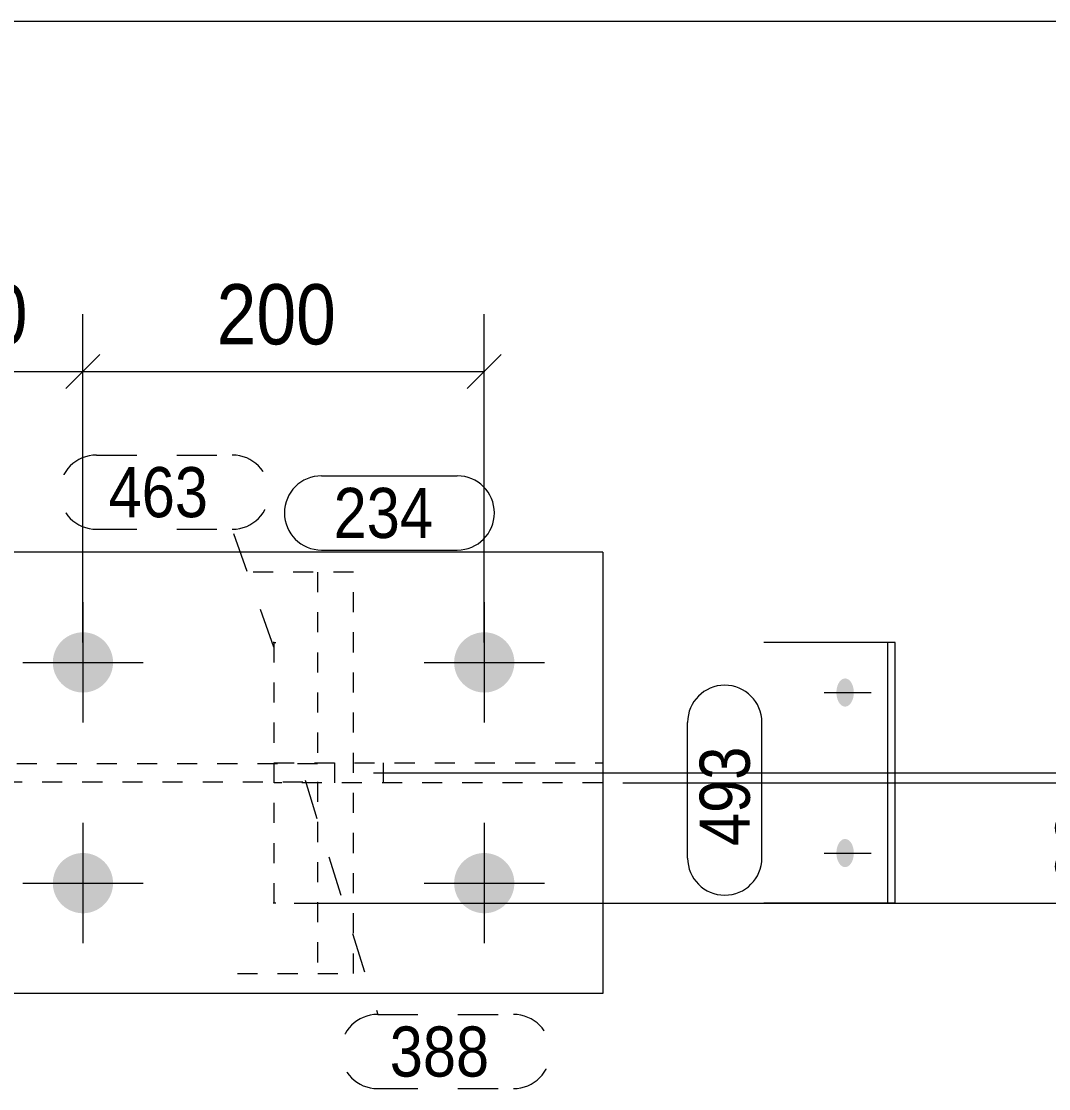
# Model space of a CAD drawing. Header units: millimetres. Extents: x 2 to 579, y 1 to 825.
# Drawn here: x 287.5 to 338.7, y 771.8 to 825 of the extents above; entities that cross this region are included whole.
import ezdxf

# ---------------------------------------------------------------- set-up
doc = ezdxf.new("R2010")
doc.units = ezdxf.units.MM
for name, pattern in [('XKITLINE00', [0]), ('XKITLINE01', [4, 1, -1, 1, -1]), ('XKITLINE02', [4, 2, -2]), ('XKITLINE03', [6, 3, -1, 1, -1])]:
    doc.linetypes.add(name, pattern=pattern)
for name, color, linetype, lineweight in [('Bolt', 3, 'Continuous', 0), ('Dimensions', 7, 'Continuous', 0), ('DrawingSheet', 5, 'Continuous', 0), ('Part', 2, 'Continuous', 0), ('PartMark', 7, 'Continuous', 0)]:
    doc.layers.add(name, color=color, linetype=linetype, lineweight=lineweight)
doc.styles.add('ARIAL', font='ARIAL.TTF')

# ---------------------------------------------------------------- blocks, each defined once
blk = doc.blocks.new('*A58')
at = {"layer": 'Bolt'}
for points in [[(290.608, 794.55), (290.645, 794.548), (290.681, 794.546), (290.718, 794.543), (290.755, 794.539), (290.791, 794.534), (290.827, 794.528), (290.864, 794.521), (290.9, 794.514), (290.935, 794.505), (290.971, 794.496), (291.006, 794.485), (291.041, 794.474), (291.076, 794.462), (291.111, 794.449), (291.145, 794.436), (291.179, 794.421), (291.212, 794.406), (291.245, 794.39), (291.278, 794.373), (291.31, 794.355), (291.342, 794.337), (291.373, 794.317), (291.404, 794.297), (291.435, 794.276), (291.465, 794.255), (291.494, 794.233), (291.523, 794.21), (291.551, 794.186), (291.578, 794.161), (291.605, 794.136), (291.632, 794.111), (291.657, 794.084), (291.682, 794.057), (291.707, 794.03), (291.73, 794.002), (291.753, 793.973), (291.776, 793.944), (291.797, 793.914), (291.818, 793.883), (291.838, 793.852), (291.858, 793.821), (291.876, 793.789), (291.894, 793.757), (291.911, 793.724), (291.927, 793.691), (291.942, 793.658), (291.957, 793.624), (291.97, 793.59), (291.983, 793.555), (291.995, 793.521), (292.006, 793.485), (292.017, 793.45), (292.026, 793.414), (292.035, 793.379), (292.042, 793.343), (292.049, 793.306), (292.055, 793.27), (292.06, 793.234), (292.064, 793.197), (292.067, 793.16), (292.069, 793.124), (292.07, 793.087), (292.071, 793.05), (292.07, 793.013), (292.069, 792.976), (292.067, 792.94), (292.064, 792.903), (292.06, 792.866), (292.055, 792.83), (292.049, 792.794), (292.042, 792.757), (292.035, 792.721), (292.026, 792.686), (292.017, 792.65), (292.006, 792.615), (291.995, 792.579), (291.983, 792.545), (291.97, 792.51), (291.957, 792.476), (291.942, 792.442), (291.927, 792.409), (291.911, 792.376), (291.894, 792.343), (291.876, 792.311), (291.858, 792.279), (291.838, 792.248), (291.818, 792.217), (291.797, 792.186), (291.776, 792.156), (291.753, 792.127), (291.73, 792.098), (291.707, 792.07), (291.682, 792.043), (291.657, 792.016), (291.632, 791.989), (291.605, 791.964), (291.578, 791.939), (291.551, 791.914), (291.523, 791.89), (291.494, 791.867), (291.465, 791.845), (291.435, 791.824), (291.404, 791.803), (291.373, 791.783), (291.342, 791.763), (291.31, 791.745), (291.278, 791.727), (291.245, 791.71), (291.212, 791.694), (291.179, 791.679), (291.145, 791.664), (291.111, 791.651), (291.076, 791.638), (291.041, 791.626), (291.006, 791.615), (290.971, 791.604), (290.935, 791.595), (290.9, 791.586), (290.864, 791.579), (290.827, 791.572), (290.791, 791.566), (290.755, 791.561), (290.718, 791.557), (290.681, 791.554), (290.645, 791.552), (290.608, 791.55), (290.571, 791.55), (290.534, 791.55), (290.497, 791.552), (290.461, 791.554), (290.424, 791.557), (290.387, 791.561), (290.351, 791.566), (290.315, 791.572), (290.278, 791.579), (290.242, 791.586), (290.206, 791.595), (290.171, 791.604), (290.136, 791.615), (290.1, 791.626), (290.066, 791.638), (290.031, 791.651), (289.997, 791.664), (289.963, 791.679), (289.93, 791.694), (289.897, 791.71), (289.864, 791.727), (289.832, 791.745), (289.8, 791.763), (289.768, 791.783), (289.738, 791.803), (289.707, 791.824), (289.677, 791.845), (289.648, 791.867), (289.619, 791.89), (289.591, 791.914), (289.564, 791.939), (289.537, 791.964), (289.51, 791.989), (289.485, 792.016), (289.46, 792.043), (289.435, 792.07), (289.411, 792.098), (289.388, 792.127), (289.366, 792.156), (289.345, 792.186), (289.324, 792.217), (289.304, 792.248), (289.284, 792.279), (289.266, 792.311), (289.248, 792.343), (289.231, 792.376), (289.215, 792.409), (289.2, 792.442), (289.185, 792.476), (289.171, 792.51), (289.159, 792.545), (289.147, 792.579), (289.136, 792.615), (289.125, 792.65), (289.116, 792.686), (289.107, 792.721), (289.1, 792.757), (289.093, 792.794), (289.087, 792.83), (289.082, 792.866), (289.078, 792.903), (289.075, 792.94), (289.073, 792.976), (289.071, 793.013), (289.071, 793.05), (289.071, 793.087), (289.073, 793.124), (289.075, 793.16), (289.078, 793.197), (289.082, 793.234), (289.087, 793.27), (289.093, 793.306), (289.1, 793.343), (289.107, 793.379), (289.116, 793.414), (289.125, 793.45), (289.136, 793.485), (289.147, 793.521), (289.159, 793.555), (289.171, 793.59), (289.185, 793.624), (289.2, 793.658), (289.215, 793.691), (289.231, 793.724), (289.248, 793.757), (289.266, 793.789), (289.284, 793.821), (289.304, 793.852), (289.324, 793.883), (289.345, 793.914), (289.366, 793.944), (289.388, 793.973), (289.411, 794.002), (289.435, 794.03), (289.46, 794.057), (289.485, 794.084), (289.51, 794.111), (289.537, 794.136), (289.564, 794.161), (289.591, 794.186), (289.619, 794.21), (289.648, 794.233), (289.677, 794.255), (289.707, 794.276), (289.738, 794.297), (289.768, 794.317), (289.8, 794.337), (289.832, 794.355), (289.864, 794.373), (289.897, 794.39), (289.93, 794.406), (289.963, 794.421), (289.997, 794.436), (290.031, 794.449), (290.066, 794.462), (290.1, 794.474), (290.136, 794.485), (290.171, 794.496), (290.206, 794.505), (290.242, 794.514), (290.278, 794.521), (290.315, 794.528), (290.351, 794.534), (290.387, 794.539), (290.424, 794.543), (290.461, 794.546), (290.497, 794.548), (290.534, 794.55), (290.571, 794.55)], [(310.608, 794.55), (310.645, 794.548), (310.681, 794.546), (310.718, 794.543), (310.755, 794.539), (310.791, 794.534), (310.827, 794.528), (310.864, 794.521), (310.9, 794.514), (310.935, 794.505), (310.971, 794.496), (311.006, 794.485), (311.041, 794.474), (311.076, 794.462), (311.111, 794.449), (311.145, 794.436), (311.179, 794.421), (311.212, 794.406), (311.245, 794.39), (311.278, 794.373), (311.31, 794.355), (311.342, 794.337), (311.373, 794.317), (311.404, 794.297), (311.435, 794.276), (311.465, 794.255), (311.494, 794.233), (311.523, 794.21), (311.551, 794.186), (311.578, 794.161), (311.605, 794.136), (311.632, 794.111), (311.657, 794.084), (311.682, 794.057), (311.707, 794.03), (311.73, 794.002), (311.753, 793.973), (311.776, 793.944), (311.797, 793.914), (311.818, 793.883), (311.838, 793.852), (311.858, 793.821), (311.876, 793.789), (311.894, 793.757), (311.911, 793.724), (311.927, 793.691), (311.942, 793.658), (311.957, 793.624), (311.97, 793.59), (311.983, 793.555), (311.995, 793.521), (312.006, 793.485), (312.017, 793.45), (312.026, 793.414), (312.035, 793.379), (312.042, 793.343), (312.049, 793.306), (312.055, 793.27), (312.06, 793.234), (312.064, 793.197), (312.067, 793.16), (312.069, 793.124), (312.07, 793.087), (312.071, 793.05), (312.07, 793.013), (312.069, 792.976), (312.067, 792.94), (312.064, 792.903), (312.06, 792.866), (312.055, 792.83), (312.049, 792.794), (312.042, 792.757), (312.035, 792.721), (312.026, 792.686), (312.017, 792.65), (312.006, 792.615), (311.995, 792.579), (311.983, 792.545), (311.97, 792.51), (311.957, 792.476), (311.942, 792.442), (311.927, 792.409), (311.911, 792.376), (311.894, 792.343), (311.876, 792.311), (311.858, 792.279), (311.838, 792.248), (311.818, 792.217), (311.797, 792.186), (311.776, 792.156), (311.753, 792.127), (311.73, 792.098), (311.707, 792.07), (311.682, 792.043), (311.657, 792.016), (311.632, 791.989), (311.605, 791.964), (311.578, 791.939), (311.551, 791.914), (311.523, 791.89), (311.494, 791.867), (311.465, 791.845), (311.435, 791.824), (311.404, 791.803), (311.373, 791.783), (311.342, 791.763), (311.31, 791.745), (311.278, 791.727), (311.245, 791.71), (311.212, 791.694), (311.179, 791.679), (311.145, 791.664), (311.111, 791.651), (311.076, 791.638), (311.041, 791.626), (311.006, 791.615), (310.971, 791.604), (310.935, 791.595), (310.9, 791.586), (310.864, 791.579), (310.827, 791.572), (310.791, 791.566), (310.755, 791.561), (310.718, 791.557), (310.681, 791.554), (310.645, 791.552), (310.608, 791.55), (310.571, 791.55), (310.534, 791.55), (310.497, 791.552), (310.461, 791.554), (310.424, 791.557), (310.387, 791.561), (310.351, 791.566), (310.315, 791.572), (310.278, 791.579), (310.242, 791.586), (310.206, 791.595), (310.171, 791.604), (310.136, 791.615), (310.1, 791.626), (310.066, 791.638), (310.031, 791.651), (309.997, 791.664), (309.963, 791.679), (309.93, 791.694), (309.897, 791.71), (309.864, 791.727), (309.832, 791.745), (309.8, 791.763), (309.768, 791.783), (309.738, 791.803), (309.707, 791.824), (309.677, 791.845), (309.648, 791.867), (309.619, 791.89), (309.591, 791.914), (309.564, 791.939), (309.537, 791.964), (309.51, 791.989), (309.485, 792.016), (309.46, 792.043), (309.435, 792.07), (309.411, 792.098), (309.388, 792.127), (309.366, 792.156), (309.345, 792.186), (309.324, 792.217), (309.304, 792.248), (309.284, 792.279), (309.266, 792.311), (309.248, 792.343), (309.231, 792.376), (309.215, 792.409), (309.2, 792.442), (309.185, 792.476), (309.171, 792.51), (309.159, 792.545), (309.147, 792.579), (309.136, 792.615), (309.125, 792.65), (309.116, 792.686), (309.107, 792.721), (309.1, 792.757), (309.093, 792.794), (309.087, 792.83), (309.082, 792.866), (309.078, 792.903), (309.075, 792.94), (309.073, 792.976), (309.071, 793.013), (309.071, 793.05), (309.071, 793.087), (309.073, 793.124), (309.075, 793.16), (309.078, 793.197), (309.082, 793.234), (309.087, 793.27), (309.093, 793.306), (309.1, 793.343), (309.107, 793.379), (309.116, 793.414), (309.125, 793.45), (309.136, 793.485), (309.147, 793.521), (309.159, 793.555), (309.171, 793.59), (309.185, 793.624), (309.2, 793.658), (309.215, 793.691), (309.231, 793.724), (309.248, 793.757), (309.266, 793.789), (309.284, 793.821), (309.304, 793.852), (309.324, 793.883), (309.345, 793.914), (309.366, 793.944), (309.388, 793.973), (309.411, 794.002), (309.435, 794.03), (309.46, 794.057), (309.485, 794.084), (309.51, 794.111), (309.537, 794.136), (309.564, 794.161), (309.591, 794.186), (309.619, 794.21), (309.648, 794.233), (309.677, 794.255), (309.707, 794.276), (309.738, 794.297), (309.768, 794.317), (309.8, 794.337), (309.832, 794.355), (309.864, 794.373), (309.897, 794.39), (309.93, 794.406), (309.963, 794.421), (309.997, 794.436), (310.031, 794.449), (310.066, 794.462), (310.1, 794.474), (310.136, 794.485), (310.171, 794.496), (310.206, 794.505), (310.242, 794.514), (310.278, 794.521), (310.315, 794.528), (310.351, 794.534), (310.387, 794.539), (310.424, 794.543), (310.461, 794.546), (310.497, 794.548), (310.534, 794.55), (310.571, 794.55)], [(290.608, 783.55), (290.645, 783.548), (290.681, 783.546), (290.718, 783.543), (290.755, 783.539), (290.791, 783.534), (290.827, 783.528), (290.864, 783.521), (290.9, 783.514), (290.935, 783.505), (290.971, 783.496), (291.006, 783.485), (291.041, 783.474), (291.076, 783.462), (291.111, 783.449), (291.145, 783.436), (291.179, 783.421), (291.212, 783.406), (291.245, 783.39), (291.278, 783.373), (291.31, 783.355), (291.342, 783.337), (291.373, 783.317), (291.404, 783.297), (291.435, 783.276), (291.465, 783.255), (291.494, 783.233), (291.523, 783.21), (291.551, 783.186), (291.578, 783.161), (291.605, 783.136), (291.632, 783.111), (291.657, 783.084), (291.682, 783.057), (291.707, 783.03), (291.73, 783.002), (291.753, 782.973), (291.776, 782.944), (291.797, 782.914), (291.818, 782.883), (291.838, 782.852), (291.858, 782.821), (291.876, 782.789), (291.894, 782.757), (291.911, 782.724), (291.927, 782.691), (291.942, 782.658), (291.957, 782.624), (291.97, 782.59), (291.983, 782.555), (291.995, 782.521), (292.006, 782.485), (292.017, 782.45), (292.026, 782.414), (292.035, 782.379), (292.042, 782.343), (292.049, 782.306), (292.055, 782.27), (292.06, 782.234), (292.064, 782.197), (292.067, 782.16), (292.069, 782.124), (292.07, 782.087), (292.071, 782.05), (292.07, 782.013), (292.069, 781.976), (292.067, 781.94), (292.064, 781.903), (292.06, 781.866), (292.055, 781.83), (292.049, 781.794), (292.042, 781.757), (292.035, 781.721), (292.026, 781.686), (292.017, 781.65), (292.006, 781.615), (291.995, 781.579), (291.983, 781.545), (291.97, 781.51), (291.957, 781.476), (291.942, 781.442), (291.927, 781.409), (291.911, 781.376), (291.894, 781.343), (291.876, 781.311), (291.858, 781.279), (291.838, 781.248), (291.818, 781.217), (291.797, 781.186), (291.776, 781.156), (291.753, 781.127), (291.73, 781.098), (291.707, 781.07), (291.682, 781.043), (291.657, 781.016), (291.632, 780.989), (291.605, 780.964), (291.578, 780.939), (291.551, 780.914), (291.523, 780.89), (291.494, 780.867), (291.465, 780.845), (291.435, 780.824), (291.404, 780.803), (291.373, 780.783), (291.342, 780.763), (291.31, 780.745), (291.278, 780.727), (291.245, 780.71), (291.212, 780.694), (291.179, 780.679), (291.145, 780.664), (291.111, 780.651), (291.076, 780.638), (291.041, 780.626), (291.006, 780.615), (290.971, 780.604), (290.935, 780.595), (290.9, 780.586), (290.864, 780.579), (290.827, 780.572), (290.791, 780.566), (290.755, 780.561), (290.718, 780.557), (290.681, 780.554), (290.645, 780.552), (290.608, 780.55), (290.571, 780.55), (290.534, 780.55), (290.497, 780.552), (290.461, 780.554), (290.424, 780.557), (290.387, 780.561), (290.351, 780.566), (290.315, 780.572), (290.278, 780.579), (290.242, 780.586), (290.206, 780.595), (290.171, 780.604), (290.136, 780.615), (290.1, 780.626), (290.066, 780.638), (290.031, 780.651), (289.997, 780.664), (289.963, 780.679), (289.93, 780.694), (289.897, 780.71), (289.864, 780.727), (289.832, 780.745), (289.8, 780.763), (289.768, 780.783), (289.738, 780.803), (289.707, 780.824), (289.677, 780.845), (289.648, 780.867), (289.619, 780.89), (289.591, 780.914), (289.564, 780.939), (289.537, 780.964), (289.51, 780.989), (289.485, 781.016), (289.46, 781.043), (289.435, 781.07), (289.411, 781.098), (289.388, 781.127), (289.366, 781.156), (289.345, 781.186), (289.324, 781.217), (289.304, 781.248), (289.284, 781.279), (289.266, 781.311), (289.248, 781.343), (289.231, 781.376), (289.215, 781.409), (289.2, 781.442), (289.185, 781.476), (289.171, 781.51), (289.159, 781.545), (289.147, 781.579), (289.136, 781.615), (289.125, 781.65), (289.116, 781.686), (289.107, 781.721), (289.1, 781.757), (289.093, 781.794), (289.087, 781.83), (289.082, 781.866), (289.078, 781.903), (289.075, 781.94), (289.073, 781.976), (289.071, 782.013), (289.071, 782.05), (289.071, 782.087), (289.073, 782.124), (289.075, 782.16), (289.078, 782.197), (289.082, 782.234), (289.087, 782.27), (289.093, 782.306), (289.1, 782.343), (289.107, 782.379), (289.116, 782.414), (289.125, 782.45), (289.136, 782.485), (289.147, 782.521), (289.159, 782.555), (289.171, 782.59), (289.185, 782.624), (289.2, 782.658), (289.215, 782.691), (289.231, 782.724), (289.248, 782.757), (289.266, 782.789), (289.284, 782.821), (289.304, 782.852), (289.324, 782.883), (289.345, 782.914), (289.366, 782.944), (289.388, 782.973), (289.411, 783.002), (289.435, 783.03), (289.46, 783.057), (289.485, 783.084), (289.51, 783.111), (289.537, 783.136), (289.564, 783.161), (289.591, 783.186), (289.619, 783.21), (289.648, 783.233), (289.677, 783.255), (289.707, 783.276), (289.738, 783.297), (289.768, 783.317), (289.8, 783.337), (289.832, 783.355), (289.864, 783.373), (289.897, 783.39), (289.93, 783.406), (289.963, 783.421), (289.997, 783.436), (290.031, 783.449), (290.066, 783.462), (290.1, 783.474), (290.136, 783.485), (290.171, 783.496), (290.206, 783.505), (290.242, 783.514), (290.278, 783.521), (290.315, 783.528), (290.351, 783.534), (290.387, 783.539), (290.424, 783.543), (290.461, 783.546), (290.497, 783.548), (290.534, 783.55), (290.571, 783.55)], [(310.608, 783.55), (310.645, 783.548), (310.681, 783.546), (310.718, 783.543), (310.755, 783.539), (310.791, 783.534), (310.827, 783.528), (310.864, 783.521), (310.9, 783.514), (310.935, 783.505), (310.971, 783.496), (311.006, 783.485), (311.041, 783.474), (311.076, 783.462), (311.111, 783.449), (311.145, 783.436), (311.179, 783.421), (311.212, 783.406), (311.245, 783.39), (311.278, 783.373), (311.31, 783.355), (311.342, 783.337), (311.373, 783.317), (311.404, 783.297), (311.435, 783.276), (311.465, 783.255), (311.494, 783.233), (311.523, 783.21), (311.551, 783.186), (311.578, 783.161), (311.605, 783.136), (311.632, 783.111), (311.657, 783.084), (311.682, 783.057), (311.707, 783.03), (311.73, 783.002), (311.753, 782.973), (311.776, 782.944), (311.797, 782.914), (311.818, 782.883), (311.838, 782.852), (311.858, 782.821), (311.876, 782.789), (311.894, 782.757), (311.911, 782.724), (311.927, 782.691), (311.942, 782.658), (311.957, 782.624), (311.97, 782.59), (311.983, 782.555), (311.995, 782.521), (312.006, 782.485), (312.017, 782.45), (312.026, 782.414), (312.035, 782.379), (312.042, 782.343), (312.049, 782.306), (312.055, 782.27), (312.06, 782.234), (312.064, 782.197), (312.067, 782.16), (312.069, 782.124), (312.07, 782.087), (312.071, 782.05), (312.07, 782.013), (312.069, 781.976), (312.067, 781.94), (312.064, 781.903), (312.06, 781.866), (312.055, 781.83), (312.049, 781.794), (312.042, 781.757), (312.035, 781.721), (312.026, 781.686), (312.017, 781.65), (312.006, 781.615), (311.995, 781.579), (311.983, 781.545), (311.97, 781.51), (311.957, 781.476), (311.942, 781.442), (311.927, 781.409), (311.911, 781.376), (311.894, 781.343), (311.876, 781.311), (311.858, 781.279), (311.838, 781.248), (311.818, 781.217), (311.797, 781.186), (311.776, 781.156), (311.753, 781.127), (311.73, 781.098), (311.707, 781.07), (311.682, 781.043), (311.657, 781.016), (311.632, 780.989), (311.605, 780.964), (311.578, 780.939), (311.551, 780.914), (311.523, 780.89), (311.494, 780.867), (311.465, 780.845), (311.435, 780.824), (311.404, 780.803), (311.373, 780.783), (311.342, 780.763), (311.31, 780.745), (311.278, 780.727), (311.245, 780.71), (311.212, 780.694), (311.179, 780.679), (311.145, 780.664), (311.111, 780.651), (311.076, 780.638), (311.041, 780.626), (311.006, 780.615), (310.971, 780.604), (310.935, 780.595), (310.9, 780.586), (310.864, 780.579), (310.827, 780.572), (310.791, 780.566), (310.755, 780.561), (310.718, 780.557), (310.681, 780.554), (310.645, 780.552), (310.608, 780.55), (310.571, 780.55), (310.534, 780.55), (310.497, 780.552), (310.461, 780.554), (310.424, 780.557), (310.387, 780.561), (310.351, 780.566), (310.315, 780.572), (310.278, 780.579), (310.242, 780.586), (310.206, 780.595), (310.171, 780.604), (310.136, 780.615), (310.1, 780.626), (310.066, 780.638), (310.031, 780.651), (309.997, 780.664), (309.963, 780.679), (309.93, 780.694), (309.897, 780.71), (309.864, 780.727), (309.832, 780.745), (309.8, 780.763), (309.768, 780.783), (309.738, 780.803), (309.707, 780.824), (309.677, 780.845), (309.648, 780.867), (309.619, 780.89), (309.591, 780.914), (309.564, 780.939), (309.537, 780.964), (309.51, 780.989), (309.485, 781.016), (309.46, 781.043), (309.435, 781.07), (309.411, 781.098), (309.388, 781.127), (309.366, 781.156), (309.345, 781.186), (309.324, 781.217), (309.304, 781.248), (309.284, 781.279), (309.266, 781.311), (309.248, 781.343), (309.231, 781.376), (309.215, 781.409), (309.2, 781.442), (309.185, 781.476), (309.171, 781.51), (309.159, 781.545), (309.147, 781.579), (309.136, 781.615), (309.125, 781.65), (309.116, 781.686), (309.107, 781.721), (309.1, 781.757), (309.093, 781.794), (309.087, 781.83), (309.082, 781.866), (309.078, 781.903), (309.075, 781.94), (309.073, 781.976), (309.071, 782.013), (309.071, 782.05), (309.071, 782.087), (309.073, 782.124), (309.075, 782.16), (309.078, 782.197), (309.082, 782.234), (309.087, 782.27), (309.093, 782.306), (309.1, 782.343), (309.107, 782.379), (309.116, 782.414), (309.125, 782.45), (309.136, 782.485), (309.147, 782.521), (309.159, 782.555), (309.171, 782.59), (309.185, 782.624), (309.2, 782.658), (309.215, 782.691), (309.231, 782.724), (309.248, 782.757), (309.266, 782.789), (309.284, 782.821), (309.304, 782.852), (309.324, 782.883), (309.345, 782.914), (309.366, 782.944), (309.388, 782.973), (309.411, 783.002), (309.435, 783.03), (309.46, 783.057), (309.485, 783.084), (309.51, 783.111), (309.537, 783.136), (309.564, 783.161), (309.591, 783.186), (309.619, 783.21), (309.648, 783.233), (309.677, 783.255), (309.707, 783.276), (309.738, 783.297), (309.768, 783.317), (309.8, 783.337), (309.832, 783.355), (309.864, 783.373), (309.897, 783.39), (309.93, 783.406), (309.963, 783.421), (309.997, 783.436), (310.031, 783.449), (310.066, 783.462), (310.1, 783.474), (310.136, 783.485), (310.171, 783.496), (310.206, 783.505), (310.242, 783.514), (310.278, 783.521), (310.315, 783.528), (310.351, 783.534), (310.387, 783.539), (310.424, 783.543), (310.461, 783.546), (310.497, 783.548), (310.534, 783.55), (310.571, 783.55)]]:
    blk.add_hatch(color=3, dxfattribs=at).paths.add_polyline_path(points, flags=17)
at = {"layer": 'Bolt', "color": 3, "linetype": 'XKITLINE00', "lineweight": 0}
for p, q in [((290.571, 796.05), (290.571, 790.05)), ((310.571, 796.05), (310.571, 790.05)), ((287.571, 793.05), (293.571, 793.05)), ((307.571, 793.05), (313.571, 793.05)), ((290.571, 785.05), (290.571, 779.05)), ((310.571, 785.05), (310.571, 779.05)), ((287.571, 782.05), (293.571, 782.05)), ((307.571, 782.05), (313.571, 782.05))]:
    blk.add_line(p, q, dxfattribs=at)
blk = doc.blocks.new('*A59')
at = {"layer": 'Bolt'}
blk.add_hatch(color=3, dxfattribs=at).paths.add_polyline_path([(328.99, 791.516), (328.988, 791.481), (328.986, 791.447), (328.982, 791.413), (328.977, 791.38), (328.972, 791.347), (328.965, 791.314), (328.957, 791.282), (328.949, 791.251), (328.939, 791.22), (328.929, 791.19), (328.917, 791.161), (328.905, 791.133), (328.892, 791.106), (328.878, 791.08), (328.863, 791.055), (328.848, 791.031), (328.832, 791.009), (328.815, 790.988), (328.798, 790.968), (328.78, 790.95), (328.761, 790.933), (328.742, 790.917), (328.723, 790.903), (328.703, 790.891), (328.683, 790.88), (328.662, 790.871), (328.642, 790.863), (328.621, 790.858), (328.6, 790.853), (328.578, 790.851), (328.557, 790.85), (328.536, 790.851), (328.515, 790.853), (328.493, 790.858), (328.472, 790.863), (328.452, 790.871), (328.431, 790.88), (328.411, 790.891), (328.391, 790.903), (328.372, 790.917), (328.353, 790.933), (328.334, 790.95), (328.316, 790.968), (328.299, 790.988), (328.282, 791.009), (328.266, 791.031), (328.251, 791.055), (328.236, 791.08), (328.222, 791.106), (328.209, 791.133), (328.197, 791.161), (328.185, 791.19), (328.175, 791.22), (328.165, 791.251), (328.157, 791.282), (328.149, 791.314), (328.142, 791.347), (328.137, 791.38), (328.132, 791.413), (328.128, 791.447), (328.126, 791.481), (328.124, 791.516), (328.124, 791.55), (328.124, 791.584), (328.126, 791.619), (328.128, 791.653), (328.132, 791.687), (328.137, 791.72), (328.142, 791.753), (328.149, 791.786), (328.157, 791.818), (328.165, 791.849), (328.175, 791.88), (328.185, 791.91), (328.197, 791.939), (328.209, 791.967), (328.222, 791.994), (328.236, 792.02), (328.251, 792.045), (328.266, 792.069), (328.282, 792.091), (328.299, 792.112), (328.316, 792.132), (328.334, 792.15), (328.353, 792.167), (328.372, 792.183), (328.391, 792.197), (328.411, 792.209), (328.431, 792.22), (328.452, 792.229), (328.472, 792.237), (328.493, 792.242), (328.515, 792.247), (328.536, 792.249), (328.557, 792.25), (328.578, 792.249), (328.6, 792.247), (328.621, 792.242), (328.642, 792.237), (328.662, 792.229), (328.683, 792.22), (328.703, 792.209), (328.723, 792.197), (328.742, 792.183), (328.761, 792.167), (328.78, 792.15), (328.798, 792.132), (328.815, 792.112), (328.832, 792.091), (328.848, 792.069), (328.863, 792.045), (328.878, 792.02), (328.892, 791.994), (328.905, 791.967), (328.917, 791.939), (328.929, 791.91), (328.939, 791.88), (328.949, 791.849), (328.957, 791.818), (328.965, 791.786), (328.972, 791.753), (328.977, 791.72), (328.982, 791.687), (328.986, 791.653), (328.988, 791.619), (328.99, 791.584), (328.99, 791.55)], flags=17)
at = {"layer": 'Bolt', "color": 3, "linetype": 'XKITLINE00', "lineweight": 0}
blk.add_line((327.504, 791.55), (329.86, 791.55), dxfattribs=at)
blk = doc.blocks.new('*A60')
at = {"layer": 'Bolt'}
blk.add_hatch(color=3, dxfattribs=at).paths.add_polyline_path([(328.99, 783.516), (328.988, 783.481), (328.986, 783.447), (328.982, 783.413), (328.977, 783.38), (328.972, 783.347), (328.965, 783.314), (328.957, 783.282), (328.949, 783.251), (328.939, 783.22), (328.929, 783.19), (328.917, 783.161), (328.905, 783.133), (328.892, 783.106), (328.878, 783.08), (328.863, 783.055), (328.848, 783.031), (328.832, 783.009), (328.815, 782.988), (328.798, 782.968), (328.78, 782.95), (328.761, 782.933), (328.742, 782.917), (328.723, 782.903), (328.703, 782.891), (328.683, 782.88), (328.662, 782.871), (328.642, 782.863), (328.621, 782.858), (328.6, 782.853), (328.578, 782.851), (328.557, 782.85), (328.536, 782.851), (328.515, 782.853), (328.493, 782.858), (328.472, 782.863), (328.452, 782.871), (328.431, 782.88), (328.411, 782.891), (328.391, 782.903), (328.372, 782.917), (328.353, 782.933), (328.334, 782.95), (328.316, 782.968), (328.299, 782.988), (328.282, 783.009), (328.266, 783.031), (328.251, 783.055), (328.236, 783.08), (328.222, 783.106), (328.209, 783.133), (328.197, 783.161), (328.185, 783.19), (328.175, 783.22), (328.165, 783.251), (328.157, 783.282), (328.149, 783.314), (328.142, 783.347), (328.137, 783.38), (328.132, 783.413), (328.128, 783.447), (328.126, 783.481), (328.124, 783.516), (328.124, 783.55), (328.124, 783.584), (328.126, 783.619), (328.128, 783.653), (328.132, 783.687), (328.137, 783.72), (328.142, 783.753), (328.149, 783.786), (328.157, 783.818), (328.165, 783.849), (328.175, 783.88), (328.185, 783.91), (328.197, 783.939), (328.209, 783.967), (328.222, 783.994), (328.236, 784.02), (328.251, 784.045), (328.266, 784.069), (328.282, 784.091), (328.299, 784.112), (328.316, 784.132), (328.334, 784.15), (328.353, 784.167), (328.372, 784.183), (328.391, 784.197), (328.411, 784.209), (328.431, 784.22), (328.452, 784.229), (328.472, 784.237), (328.493, 784.242), (328.515, 784.247), (328.536, 784.249), (328.557, 784.25), (328.578, 784.249), (328.6, 784.247), (328.621, 784.242), (328.642, 784.237), (328.662, 784.229), (328.683, 784.22), (328.703, 784.209), (328.723, 784.197), (328.742, 784.183), (328.761, 784.167), (328.78, 784.15), (328.798, 784.132), (328.815, 784.112), (328.832, 784.091), (328.848, 784.069), (328.863, 784.045), (328.878, 784.02), (328.892, 783.994), (328.905, 783.967), (328.917, 783.939), (328.929, 783.91), (328.939, 783.88), (328.949, 783.849), (328.957, 783.818), (328.965, 783.786), (328.972, 783.753), (328.977, 783.72), (328.982, 783.687), (328.986, 783.653), (328.988, 783.619), (328.99, 783.584), (328.99, 783.55)], flags=17)
at = {"layer": 'Bolt', "color": 3, "linetype": 'XKITLINE00', "lineweight": 0}
blk.add_line((327.504, 783.55), (329.86, 783.55), dxfattribs=at)
blk = doc.blocks.new('*A61')
at = {"layer": 'Part'}
blk.add_hatch(color=2, dxfattribs=at).paths.add_polyline_path([(283.784, 788.95), (285.384, 788.95), (284.584, 787.55)], flags=17)
at = {"layer": 'Part', "color": 7, "linetype": 'XKITLINE01', "lineweight": 0}
for p, q in [((248.532, 797.55), (242.755, 797.55)), ((246.749, 777.55), (246.749, 797.55)), ((248.532, 788), (248.532, 797.55)), ((304.051, 797.55), (298.274, 797.55)), ((302.268, 797.55), (302.268, 788)), ((304.051, 777.55), (304.051, 797.55)), ((302.268, 788), (244.538, 788)), ((244.538, 787.1), (302.268, 787.1)), ((248.532, 777.55), (248.532, 787.1)), ((302.268, 787.1), (302.268, 777.55)), ((242.755, 777.55), (248.532, 777.55)), ((298.274, 777.55), (304.051, 777.55))]:
    blk.add_line(p, q, dxfattribs=at)
at = {"layer": 'Part', "color": 2, "linetype": 'XKITLINE00', "lineweight": 0}
for p, q in [((284.584, 787.55), (283.784, 788.95)), ((283.784, 788.95), (285.384, 788.95)), ((285.384, 788.95), (284.584, 787.55))]:
    blk.add_line(p, q, dxfattribs=at)
at = {"layer": 'Part', "color": 7, "linetype": 'XKITLINE03', "lineweight": 0}
blk.add_line((271.406, 787.55), (281.591, 787.55), dxfattribs=at)
at = {"layer": 'Part', "color": 2, "linetype": 'XKITLINE00', "lineweight": 0}
blk.add_circle((284.584, 788.45), 1, dxfattribs=at)
blk = doc.blocks.new('*A62')
at = {"layer": 'Part', "color": 2, "linetype": 'XKITLINE00', "lineweight": 0}
for p, q in [((316.476, 798.55), (183.474, 798.55)), ((316.476, 798.55), (316.476, 776.55)), ((316.476, 776.55), (183.474, 776.55))]:
    blk.add_line(p, q, dxfattribs=at)
blk = doc.blocks.new('*A65')
at = {"layer": 'Part', "color": 7, "linetype": 'XKITLINE01', "lineweight": 0}
for p, q in [((300.106, 788.05), (300.185, 788.05)), ((300.106, 787.05), (300.106, 788.05)), ((300.106, 788.05), (316.476, 788.05)), ((303.122, 787.05), (303.122, 788.05)), ((305.551, 787.05), (305.551, 788.05)), ((316.476, 788.05), (316.476, 787.05)), ((316.476, 787.05), (300.106, 787.05))]:
    blk.add_line(p, q, dxfattribs=at)
blk = doc.blocks.new('*A66')
at = {"layer": 'Part', "color": 2, "linetype": 'XKITLINE00', "lineweight": 0}
for p, q in [((331.055, 794.05), (324.507, 794.05)), ((330.662, 794.05), (330.662, 781.05)), ((331.055, 781.05), (331.055, 794.05)), ((331.055, 781.05), (324.507, 781.05))]:
    blk.add_line(p, q, dxfattribs=at)
blk = doc.blocks.new('*A67')
at = {"layer": 'Part', "color": 7, "linetype": 'XKITLINE01', "lineweight": 0}
for p, q in [((300.106, 794.05), (300.057, 794.05)), ((300.106, 781.05), (300.106, 794.05)), ((300.106, 794.05), (300.185, 794.05)), ((300.106, 781.05), (300.057, 781.05)), ((300.185, 781.05), (300.106, 781.05))]:
    blk.add_line(p, q, dxfattribs=at)
blk = doc.blocks.new('*A69')
at = {"layer": 'DrawingSheet', "color": 5, "linetype": 'XKITLINE00', "lineweight": 0}
blk.add_line((579, 825), (5, 825), dxfattribs=at)
blk = doc.blocks.new('*A172')
at = {"layer": 'Dimensions', "color": 7, "linetype": 'XKITLINE00', "lineweight": 0}
for p, q in [((342.551, 787.899), (344.249, 786.201)), ((317.476, 787.05), (345.8, 787.05)), ((343.4, 781.05), (343.4, 787.05)), ((342.551, 781.899), (344.249, 780.201)), ((301.106, 781.05), (345.8, 781.05))]:
    blk.add_line(p, q, dxfattribs=at)
at = {"layer": 'Dimensions', "color": 3}
for p in [(343.4, 787.05), (343.4, 781.05)]:
    blk.add_point(p, dxfattribs=at)
at = {"layer": 'Dimensions', "color": 3, "style": 'ARIAL', "width": 0.85}
blk.add_text('60', height=3, rotation=90.0002, dxfattribs=at).set_placement((342.05, 781.825))
blk = doc.blocks.new('*A173')
at = {"layer": 'Dimensions', "color": 7, "linetype": 'XKITLINE00', "lineweight": 0}
for p, q in [((342.551, 788.399), (344.249, 786.701)), ((342.551, 787.899), (344.249, 786.201)), ((305.051, 787.55), (346.25, 787.55)), ((343.4, 787.05), (343.4, 787.55)), ((317.476, 787.05), (346.25, 787.05))]:
    blk.add_line(p, q, dxfattribs=at)
at = {"layer": 'Dimensions', "color": 3}
for p in [(343.4, 787.55), (343.4, 787.05)]:
    blk.add_point(p, dxfattribs=at)
at = {"layer": 'Dimensions', "color": 3, "style": 'ARIAL', "width": 0.85}
blk.add_text('5', height=3, rotation=90.0002, dxfattribs=at).set_placement((347.75, 786.187))
blk = doc.blocks.new('*A184')
at = {"layer": 'Dimensions', "color": 7, "linetype": 'XKITLINE00', "lineweight": 0}
for p, q in [((281.571, 794.05), (281.571, 810.4)), ((290.571, 794.05), (290.571, 810.4)), ((282.419, 808.399), (280.722, 806.701)), ((291.419, 808.399), (289.722, 806.701)), ((281.571, 807.55), (290.571, 807.55))]:
    blk.add_line(p, q, dxfattribs=at)
at = {"layer": 'Dimensions', "color": 3}
for p in [(281.571, 807.55), (290.571, 807.55)]:
    blk.add_point(p, dxfattribs=at)
at = {"layer": 'Dimensions', "color": 3, "style": 'ARIAL', "width": 0.85}
blk.add_text('90', height=3, dxfattribs=at).set_placement((283.846, 808.9))
blk = doc.blocks.new('*A185')
at = {"layer": 'Dimensions', "color": 7, "linetype": 'XKITLINE00', "lineweight": 0}
for p, q in [((290.571, 794.05), (290.571, 810.4)), ((310.571, 794.05), (310.571, 810.4)), ((291.419, 808.399), (289.722, 806.701)), ((311.419, 808.399), (309.722, 806.701)), ((290.571, 807.55), (310.571, 807.55))]:
    blk.add_line(p, q, dxfattribs=at)
at = {"layer": 'Dimensions', "color": 3}
for p in [(290.571, 807.55), (310.571, 807.55)]:
    blk.add_point(p, dxfattribs=at)
at = {"layer": 'Dimensions', "color": 3, "style": 'ARIAL', "width": 0.85}
blk.add_text('200', height=3, dxfattribs=at).set_placement((297.233, 808.9))
blk = doc.blocks.new('*A188')
at = {"layer": 'PartMark', "color": 7, "linetype": 'XKITLINE02', "lineweight": 0}
for p, q in [((291.249, 803.385), (298.011, 803.385)), ((291.249, 799.685), (298.011, 799.685)), ((300.082, 793.807), (298.011, 799.685))]:
    blk.add_line(p, q, dxfattribs=at)
for centre, start, end in [((291.249, 801.535), 90, 270), ((298.011, 801.535), 270, 90)]:
    blk.add_arc(centre, 1.85, start, end, dxfattribs=at)
at = {"layer": 'PartMark', "color": 3, "style": 'ARIAL', "width": 0.85}
blk.add_text('463', height=2.5, dxfattribs=at).set_placement((291.849, 800.285))
blk = doc.blocks.new('*A189')
at = {"layer": 'PartMark', "color": 7, "linetype": 'XKITLINE00', "lineweight": 0}
for p, q in [((320.707, 783.3), (320.707, 790.063)), ((324.407, 783.3), (324.407, 790.063))]:
    blk.add_line(p, q, dxfattribs=at)
for centre, start, end in [((322.557, 790.063), 0, 180), ((322.557, 783.3), 180, 0)]:
    blk.add_arc(centre, 1.85, start, end, dxfattribs=at)
at = {"layer": 'PartMark', "color": 3, "style": 'ARIAL', "width": 0.85}
blk.add_text('493', height=2.5, rotation=90.0002, dxfattribs=at).set_placement((323.807, 783.9))
blk = doc.blocks.new('*A190')
at = {"layer": 'PartMark', "color": 7, "linetype": 'XKITLINE02', "lineweight": 0}
for p, q in [((301.639, 787.181), (305.262, 775.507)), ((305.262, 775.507), (312.025, 775.507)), ((305.262, 771.807), (312.025, 771.807))]:
    blk.add_line(p, q, dxfattribs=at)
for centre, start, end in [((305.262, 773.657), 90, 270), ((312.025, 773.657), 270, 90)]:
    blk.add_arc(centre, 1.85, start, end, dxfattribs=at)
at = {"layer": 'PartMark', "color": 3, "style": 'ARIAL', "width": 0.85}
blk.add_text('388', height=2.5, dxfattribs=at).set_placement((305.862, 772.407))
blk = doc.blocks.new('*A193')
at = {"layer": 'PartMark', "color": 7, "linetype": 'XKITLINE00', "lineweight": 0}
for p, q in [((302.463, 802.35), (309.226, 802.35)), ((302.463, 798.65), (309.226, 798.65))]:
    blk.add_line(p, q, dxfattribs=at)
for centre, start, end in [((302.463, 800.5), 90, 270), ((309.226, 800.5), 270, 90)]:
    blk.add_arc(centre, 1.85, start, end, dxfattribs=at)
at = {"layer": 'PartMark', "color": 3, "style": 'ARIAL', "width": 0.85}
blk.add_text('234', height=2.5, dxfattribs=at).set_placement((303.063, 799.25))

msp = doc.modelspace()

# ---------------------------------------------------------------- block references
at = {"lineweight": 0}
for name in ['*A69', '*A184', '*A185', '*A188', '*A193', '*A62', '*A58', '*A67', '*A66', '*A59', '*A189', '*A173', '*A65', '*A172', '*A190', '*A60']:
    msp.add_blockref(name, (0, 0), dxfattribs=at)
at = {"layer": 'Part', "lineweight": 0}
msp.add_blockref('*A61', (0, 0), dxfattribs=at)

doc.saveas('drawing.dxf')
